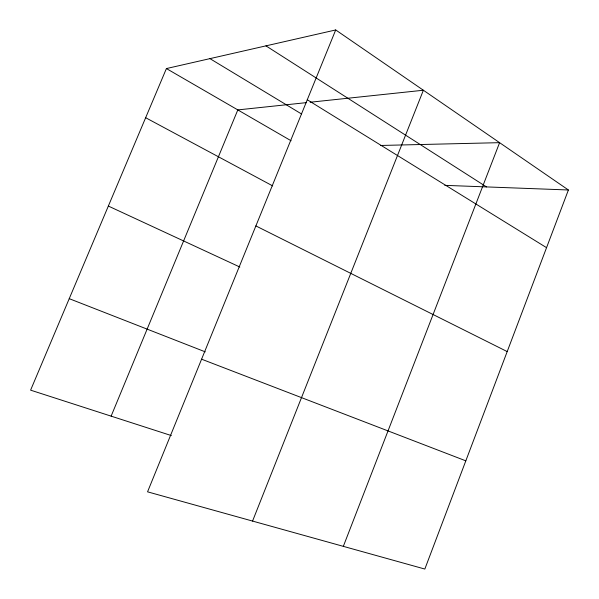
<?xml version="1.0" encoding="UTF-8"?>
<svg xmlns="http://www.w3.org/2000/svg" width="599" height="599" viewBox="0 0 599 599"><rect width="100%" height="100%" fill="white"/><g stroke="black" fill="none" stroke-linecap="round" stroke-linejoin="round"><path stroke-width="0.9" d="M568.399 189.98L424.833 569.05L147.556 491.831L335.71 29.95L568.399 189.98L444.802 185.353M343.332 546.355L499.603 142.667L380.5 145.467M252.561 521.07L423.373 90.239L310.177 102.234M111.129 416.14L237.81 109.909L306.501 102.624M335.71 29.95L166.41 68.563L30.601 390.151L171.351 435.578M201.593 359.19L465.812 460.833M69.237 298.669L205.277 351.86M108.352 206.056L239.84 267.027M255.878 225.92L507.188 351.583M145.654 117.711L272.71 185.907M166.41 68.563L291.099 140.765M209.95 58.635L301.379 113.892M307.28 99.748L546.55 247.664M265.963 45.861L486.5 186.91"/></g></svg>
